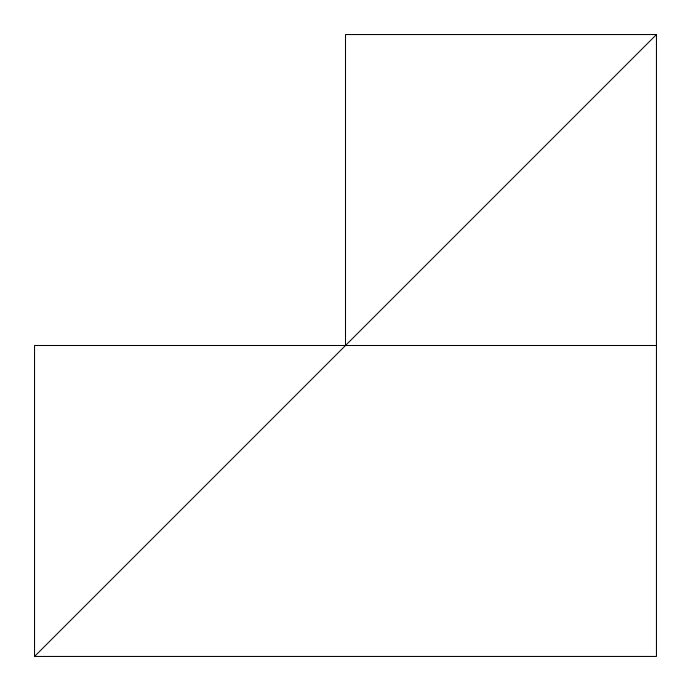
<?xml version="1.0" encoding="UTF-8"?>
<svg xmlns="http://www.w3.org/2000/svg" width="691" height="691" viewBox="0 0 691 691"><rect width="100%" height="100%" fill="white"/><g stroke="black" fill="none" stroke-linecap="round" stroke-linejoin="round"><path stroke-width="1.04" d="M656.45 345.5L34.55 345.5L34.55 656.45L656.45 34.55L345.5 34.55L345.5 345.5M34.55 656.45L656.45 656.45L656.45 34.55"/></g></svg>
